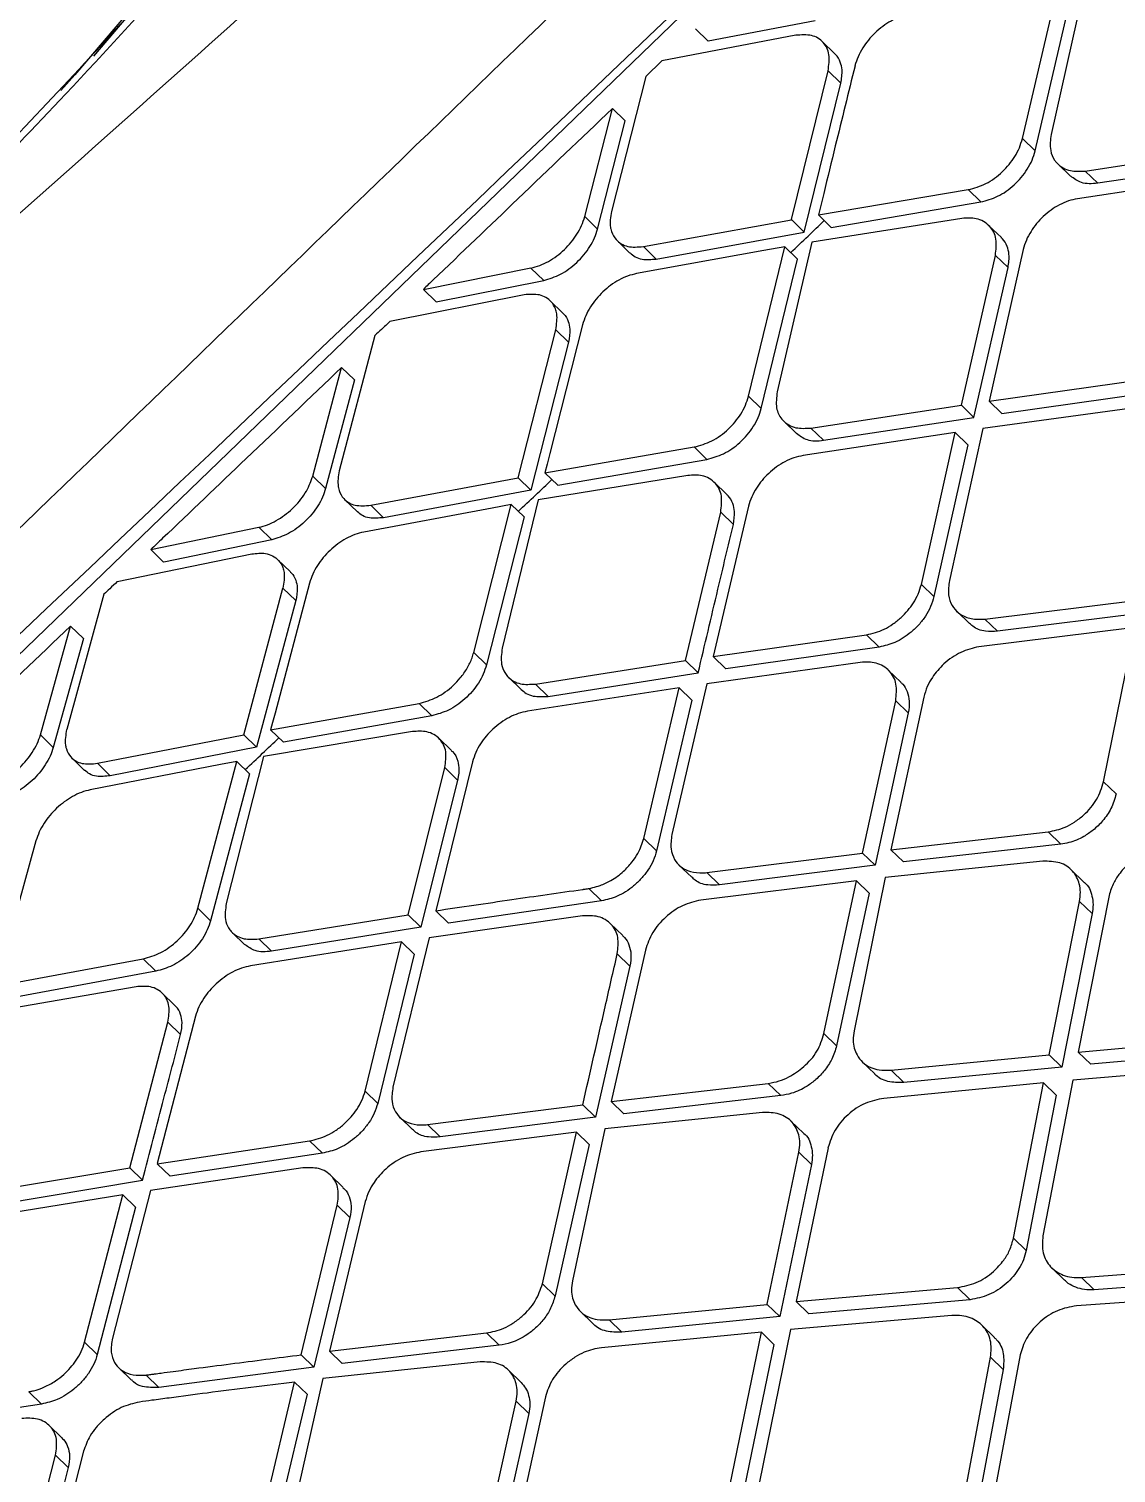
# Model space of a CAD drawing. Extents: x 400 to 501, y 484 to 634.
# Drawn here: x 485.184 to 486.217, y 516.993 to 518.365 of the extents above; entities that cross this region are included whole.
import ezdxf

# ---------------------------------------------------------------- set-up
doc = ezdxf.new("R2010")
doc.units = 0
doc.header["$MEASUREMENT"] = 0
doc.layers.add('DIM', color=3, linetype='Continuous')
doc.layers.add('GEOMETRY', color=3, linetype='Continuous', lineweight=25)

# ---------------------------------------------------------------- blocks, each defined once
blk = doc.blocks.new('2026 GRANDEE')
at = {"layer": 'GEOMETRY', "ltscale": 16}
for p, q in [((34.1549, -79.6437), (36.6245, -77.2602)), ((35.703, -78.5794), (35.7365, -78.4366)), ((35.7623, -78.4322), (35.7302, -78.5754)), ((35.715, -78.5911), (35.7485, -78.4483)), ((35.5062, -78.4674), (35.4045, -78.487)), ((35.4877, -78.4813), (35.3605, -78.5057)), ((35.4045, -78.487), (35.3924, -78.4752)), ((35.5248, -78.4988), (35.5128, -78.4871)), ((35.3605, -78.5057), (35.3452, -78.5204)), ((35.3452, -78.5204), (35.3125, -78.6486)), ((35.4836, -78.6564), (35.5184, -78.515)), ((35.5184, -78.515), (35.5305, -78.5267)), ((35.4957, -78.6682), (35.5305, -78.5267)), ((35.2872, -78.6535), (35.3135, -78.5507)), ((35.2993, -78.6653), (35.3257, -78.5625)), ((35.3135, -78.5507), (35.3257, -78.5625)), ((35.703, -78.5794), (35.715, -78.5911)), ((35.7627, -78.6102), (35.9059, -78.5887)), ((35.7367, -78.6035), (35.7487, -78.6152)), ((35.9179, -78.6004), (35.7747, -78.6219)), ((35.9002, -78.615), (35.7554, -78.6365)), ((35.7627, -78.6102), (35.7747, -78.6219)), ((35.5093, -78.6519), (35.6515, -78.6279)), ((35.6635, -78.6396), (35.6515, -78.6279)), ((35.5213, -78.6637), (35.6635, -78.6396)), ((35.2872, -78.6535), (35.2993, -78.6653)), ((35.3429, -78.682), (35.4836, -78.6565)), ((35.4836, -78.6564), (35.4956, -78.6682)), ((35.6455, -78.6552), (35.503, -78.6777)), ((35.5093, -78.6519), (35.5213, -78.6637)), ((35.355, -78.6938), (35.4957, -78.6682)), ((35.683, -78.6735), (35.6709, -78.6618)), ((35.318, -78.6763), (35.3301, -78.6881)), ((35.4573, -78.6857), (35.3365, -78.7076)), ((35.3429, -78.682), (35.355, -78.6938)), ((35.4428, -78.824), (35.4773, -78.6822)), ((35.4773, -78.6822), (35.4573, -78.6857)), ((35.503, -78.6777), (35.47, -78.8199)), ((35.4773, -78.6822), (35.4894, -78.6939)), ((35.7038, -78.6849), (35.6714, -78.8287)), ((35.4549, -78.8357), (35.4894, -78.6939)), ((35.645, -78.8326), (35.6773, -78.6904)), ((35.6773, -78.6904), (35.6894, -78.702)), ((35.1339, -78.7226), (35.2361, -78.7023)), ((35.146, -78.7344), (35.2482, -78.7141)), ((35.2361, -78.7024), (35.2482, -78.7141)), ((35.657, -78.8442), (35.6894, -78.702)), ((35.2295, -78.7278), (35.102, -78.7531)), ((35.146, -78.7344), (35.1339, -78.7226)), ((35.2665, -78.7452), (35.2543, -78.7334)), ((35.0879, -78.7665), (35.054, -78.8949)), ((35.2239, -78.9015), (35.2597, -78.761)), ((35.2852, -78.7562), (35.2541, -78.8785)), ((35.2597, -78.761), (35.2719, -78.7728)), ((35.2719, -78.7728), (35.236, -78.9132)), ((35.0288, -78.8999), (35.0562, -78.7968)), ((35.0684, -78.8086), (35.0562, -78.7968)), ((35.0684, -78.8086), (35.041, -78.9117)), ((35.6714, -78.8287), (35.8173, -78.8083)), ((35.4428, -78.824), (35.4548, -78.8357)), ((35.6834, -78.8404), (35.8293, -78.8199)), ((35.502, -78.8544), (35.645, -78.8326)), ((35.657, -78.8442), (35.645, -78.8326)), ((35.8117, -78.8347), (35.6655, -78.8549)), ((35.6714, -78.8287), (35.6834, -78.8404)), ((35.4762, -78.8478), (35.4883, -78.8595)), ((35.5141, -78.866), (35.657, -78.8442)), ((35.6391, -78.8587), (35.4946, -78.8805)), ((35.502, -78.8544), (35.5141, -78.866)), ((35.607, -79.0028), (35.6391, -78.8587)), ((35.6655, -78.8549), (35.6336, -78.9992)), ((35.6391, -78.8587), (35.6511, -78.8704)), ((35.2494, -78.8969), (35.3912, -78.8723)), ((35.3912, -78.8723), (35.4032, -78.8841)), ((35.6511, -78.8704), (35.619, -79.0144)), ((35.2615, -78.9086), (35.4032, -78.8841)), ((35.0288, -78.8999), (35.041, -78.9117)), ((35.0839, -78.9277), (35.2239, -78.9015)), ((35.2239, -78.9015), (35.2359, -78.9132)), ((35.385, -78.8994), (35.2429, -78.9224)), ((35.2494, -78.8969), (35.2615, -78.9086)), ((35.4223, -78.9176), (35.4102, -78.9059)), ((35.236, -78.9132), (35.096, -78.9395)), ((35.0591, -78.9222), (35.0713, -78.934)), ((35.1994, -78.9303), (35.0772, -78.9531)), ((35.0839, -78.9277), (35.096, -78.9395)), ((35.1817, -79.0677), (35.2174, -78.927)), ((35.2174, -78.927), (35.1994, -78.9303)), ((35.2429, -78.9224), (35.2088, -79.0635)), ((35.2174, -78.927), (35.2295, -78.9388)), ((35.3829, -79.0753), (35.4164, -78.9342)), ((35.4428, -78.9287), (35.4092, -79.0714)), ((35.4164, -78.9342), (35.4284, -78.9459)), ((35.2295, -78.9388), (35.1938, -79.0794)), ((34.875, -78.9698), (34.9776, -78.9486)), ((34.9898, -78.9604), (34.8872, -78.9816)), ((34.9776, -78.9486), (34.9898, -78.9604)), ((34.843, -79.0002), (34.9709, -78.9739)), ((34.875, -78.9698), (34.8871, -78.9816)), ((35.0076, -78.991), (34.9954, -78.9792)), ((35.0258, -79.0016), (34.9931, -79.1251)), ((35.607, -79.0028), (35.6189, -79.0144)), ((34.8304, -79.0122), (34.7951, -79.1406)), ((34.9634, -79.1458), (35.0005, -79.0065)), ((35.0005, -79.0065), (35.0127, -79.0183)), ((35.0127, -79.0183), (34.9755, -79.1576)), ((35.6406, -79.0284), (35.6526, -79.0401)), ((35.6673, -79.0358), (35.8153, -79.0174)), ((35.8273, -79.029), (35.6793, -79.0474)), ((34.7701, -79.1458), (34.7986, -79.0425)), ((34.7987, -79.0425), (34.8109, -79.0544)), ((35.8099, -79.0439), (35.6616, -79.0621)), ((35.6673, -79.0358), (35.6793, -79.0474)), ((35.7801, -79.1903), (35.8099, -79.0439)), ((34.8109, -79.0544), (34.7823, -79.1577)), ((35.4092, -79.0714), (35.5549, -79.0507)), ((35.5549, -79.0507), (35.5669, -79.0624)), ((35.1817, -79.0677), (35.1938, -79.0794)), ((35.4092, -79.0714), (35.4212, -79.0831)), ((35.5669, -79.0624), (35.4212, -79.0831)), ((35.2403, -79.0975), (35.3829, -79.0753)), ((35.3829, -79.0753), (35.3949, -79.087)), ((35.549, -79.0769), (35.4031, -79.0973)), ((35.5876, -79.0958), (35.5756, -79.0842)), ((35.2147, -79.0911), (35.2268, -79.1028)), ((35.2403, -79.0975), (35.2524, -79.1092)), ((35.2524, -79.1092), (35.3949, -79.087)), ((35.4031, -79.0973), (35.37, -79.2405)), ((35.3768, -79.1012), (35.2327, -79.1234)), ((35.3434, -79.2441), (35.3768, -79.1012)), ((35.3768, -79.1012), (35.3888, -79.1129)), ((35.6094, -79.1099), (35.5781, -79.2549)), ((34.9888, -79.141), (35.1299, -79.1159)), ((35.142, -79.1276), (35.1299, -79.1159)), ((35.3888, -79.1129), (35.3554, -79.2558)), ((35.5511, -79.2581), (35.5826, -79.1133)), ((35.5946, -79.125), (35.5631, -79.2697)), ((35.5826, -79.1133), (35.5946, -79.125)), ((35.142, -79.1276), (35.001, -79.1528)), ((34.7701, -79.1458), (34.7823, -79.1577)), ((34.8243, -79.1728), (34.9634, -79.1458)), ((34.9634, -79.1458), (34.9755, -79.1576)), ((35.1235, -79.1427), (34.9821, -79.1664)), ((34.9888, -79.141), (35.001, -79.1528)), ((35.1606, -79.1607), (35.1485, -79.1489)), ((34.7998, -79.1676), (34.812, -79.1795)), ((34.9755, -79.1576), (34.8364, -79.1847)), ((34.9821, -79.1664), (34.9466, -79.3061)), ((34.9411, -79.174), (34.8174, -79.198)), ((34.8243, -79.1728), (34.8364, -79.1847)), ((34.9197, -79.3105), (34.9567, -79.1711)), ((34.9567, -79.1711), (34.9411, -79.174)), ((34.9567, -79.1711), (34.9688, -79.1829)), ((35.1196, -79.3168), (35.1543, -79.1769)), ((35.1806, -79.1714), (35.1458, -79.3128)), ((35.1543, -79.1769), (35.1664, -79.1887)), ((34.9688, -79.1829), (34.9318, -79.3223)), ((35.1664, -79.1887), (35.1316, -79.3285)), ((35.7801, -79.1903), (35.792, -79.2019)), ((34.7658, -79.2464), (34.7312, -79.3711)), ((35.3434, -79.2441), (35.3554, -79.2558)), ((35.5781, -79.2549), (35.7276, -79.2378)), ((35.7396, -79.2495), (35.5901, -79.2665)), ((35.7276, -79.2378), (35.7396, -79.2495)), ((35.4033, -79.2766), (35.5511, -79.2581)), ((35.5511, -79.2581), (35.5631, -79.2697)), ((35.5781, -79.2549), (35.5901, -79.2665)), ((35.3767, -79.2694), (35.3888, -79.2811)), ((35.4153, -79.2883), (35.4033, -79.2766)), ((35.5631, -79.2697), (35.4153, -79.2883)), ((35.7223, -79.2658), (35.5725, -79.2812)), ((35.7614, -79.2857), (35.7494, -79.274)), ((35.5455, -79.2844), (35.3974, -79.3027)), ((35.5144, -79.4296), (35.5455, -79.2844)), ((35.5725, -79.2812), (35.5431, -79.4269)), ((35.5455, -79.2844), (35.5575, -79.2961)), ((35.3031, -79.3034), (35.1578, -79.3246)), ((35.3031, -79.3034), (35.2911, -79.2918)), ((35.5575, -79.2961), (35.5264, -79.4412)), ((35.7285, -79.4497), (35.7573, -79.304)), ((35.785, -79.2998), (35.7561, -79.4471)), ((35.7573, -79.304), (35.7693, -79.3156)), ((34.9197, -79.3105), (34.9318, -79.3223)), ((34.9776, -79.3396), (35.1196, -79.3168)), ((35.1316, -79.3285), (35.1196, -79.3168)), ((35.285, -79.3177), (35.1395, -79.3386)), ((35.1458, -79.3128), (35.1578, -79.3245)), ((35.7693, -79.3156), (35.7404, -79.4613)), ((35.1316, -79.3286), (34.9897, -79.3513)), ((35.3234, -79.3365), (35.3114, -79.3249)), ((34.9522, -79.3334), (34.9643, -79.3452)), ((35.1132, -79.3425), (34.9696, -79.3652)), ((34.9776, -79.3396), (34.9897, -79.3513)), ((35.0785, -79.4841), (35.1132, -79.3425)), ((35.1395, -79.3386), (35.105, -79.4804)), ((35.1132, -79.3425), (35.1253, -79.3542)), ((34.7275, -79.3845), (34.8677, -79.3585)), ((34.8677, -79.3585), (34.8798, -79.3703)), ((35.1253, -79.3542), (35.0905, -79.4958)), ((35.3449, -79.3502), (35.3123, -79.4939)), ((35.3181, -79.3537), (35.3301, -79.3654)), ((34.8798, -79.3703), (34.7396, -79.3963)), ((35.3301, -79.3654), (35.2973, -79.5088)), ((34.861, -79.385), (34.7205, -79.4095)), ((34.8979, -79.4028), (34.8858, -79.391)), ((34.9174, -79.413), (34.8811, -79.553)), ((34.855, -79.5571), (34.8912, -79.4187)), ((34.8912, -79.4187), (34.9033, -79.4304)), ((35.5144, -79.4296), (35.5264, -79.4412)), ((35.7561, -79.4471), (35.9092, -79.4336)), ((35.5782, -79.4644), (35.7285, -79.4497)), ((35.7285, -79.4497), (35.7404, -79.4613)), ((35.7561, -79.4471), (35.7681, -79.4587)), ((35.9212, -79.4452), (35.7681, -79.4587)), ((35.5507, -79.4562), (35.5627, -79.4678)), ((35.5782, -79.4644), (35.5902, -79.476)), ((35.7404, -79.4613), (35.5902, -79.476)), ((35.9042, -79.4606), (35.7509, -79.4739)), ((35.3123, -79.4939), (35.4616, -79.4768)), ((35.4736, -79.4884), (35.4616, -79.4768)), ((35.7232, -79.4764), (35.5713, -79.4911)), ((35.6945, -79.6239), (35.7232, -79.4764)), ((35.7509, -79.4739), (35.7225, -79.6216)), ((35.7232, -79.4764), (35.7352, -79.488)), ((35.0785, -79.4841), (35.0905, -79.4958)), ((35.3123, -79.4939), (35.3243, -79.5056)), ((35.4736, -79.4884), (35.3243, -79.5056)), ((35.7352, -79.488), (35.7065, -79.6355)), ((35.1114, -79.5089), (35.1235, -79.5207)), ((35.1377, -79.516), (35.2853, -79.4972)), ((35.2973, -79.5088), (35.1498, -79.5277)), ((35.2853, -79.4972), (35.2973, -79.5088)), ((35.4561, -79.5045), (35.3064, -79.52)), ((35.2794, -79.5233), (35.1316, -79.5419)), ((35.1377, -79.516), (35.1498, -79.5277)), ((35.247, -79.6671), (35.2794, -79.5233)), ((35.3064, -79.52), (35.2756, -79.6643)), ((35.2914, -79.5349), (35.2794, -79.5233)), ((35.495, -79.5242), (35.4831, -79.5126)), ((34.8811, -79.5531), (35.0258, -79.5315)), ((35.0258, -79.5315), (35.0379, -79.5432)), ((35.2914, -79.5349), (35.259, -79.6787)), ((35.5184, -79.5381), (35.4881, -79.6841)), ((35.0379, -79.5432), (34.8932, -79.5648)), ((35.4605, -79.6866), (35.4906, -79.5423)), ((35.4906, -79.5423), (35.5026, -79.5539)), ((34.7137, -79.5806), (34.855, -79.5571)), ((34.867, -79.5689), (34.855, -79.5571)), ((35.0195, -79.5572), (34.8745, -79.5785)), ((34.8811, -79.5531), (34.8932, -79.5648)), ((35.0577, -79.5757), (35.0457, -79.5641)), ((35.5026, -79.5539), (35.4724, -79.6983)), ((34.7258, -79.5923), (34.8671, -79.5689)), ((34.8745, -79.5785), (34.8385, -79.7188)), ((34.8484, -79.5826), (34.7055, -79.606)), ((34.8121, -79.7226), (34.8484, -79.5826)), ((34.8484, -79.5826), (34.8604, -79.5943)), ((35.0178, -79.7346), (35.0521, -79.5926)), ((35.0787, -79.5891), (35.0447, -79.7313)), ((35.0521, -79.5926), (35.0641, -79.6043)), ((34.8605, -79.5943), (34.8241, -79.7343)), ((35.0641, -79.6043), (35.0298, -79.7463)), ((35.6945, -79.6239), (35.7065, -79.6355)), ((35.7309, -79.6521), (35.7429, -79.6638)), ((35.7593, -79.6612), (35.9146, -79.6498)), ((35.7593, -79.6612), (35.7713, -79.6729)), ((35.9266, -79.6615), (35.7713, -79.6729)), ((35.247, -79.6671), (35.2589, -79.6787)), ((35.4881, -79.6841), (35.6413, -79.6707)), ((35.6533, -79.6823), (35.6413, -79.6707)), ((35.3103, -79.7014), (35.4605, -79.6867)), ((35.4605, -79.6867), (35.4724, -79.6983)), ((35.4881, -79.6841), (35.5001, -79.6957)), ((35.6533, -79.6823), (35.5001, -79.6957)), ((35.9098, -79.677), (35.7543, -79.6881)), ((35.2829, -79.6933), (35.2949, -79.705)), ((35.3103, -79.7014), (35.3223, -79.7131)), ((35.4724, -79.6983), (35.3223, -79.7131)), ((35.6361, -79.6974), (35.4827, -79.7106)), ((35.0447, -79.7313), (35.1938, -79.7139)), ((35.1938, -79.7139), (35.2058, -79.7256)), ((35.455, -79.7132), (35.3031, -79.7279)), ((35.4249, -79.8593), (35.455, -79.7132)), ((35.4827, -79.7106), (35.4529, -79.857)), ((35.455, -79.7132), (35.467, -79.7248)), ((35.6764, -79.7181), (35.6644, -79.7064)), ((34.8121, -79.7226), (34.8241, -79.7343)), ((35.2058, -79.7256), (35.0567, -79.743)), ((35.467, -79.7248), (35.4369, -79.8709)), ((35.0178, -79.7346), (35.0298, -79.7463)), ((35.188, -79.7414), (35.0385, -79.7572)), ((35.0447, -79.7313), (35.0567, -79.743)), ((35.6448, -79.885), (35.6728, -79.737)), ((35.6728, -79.737), (35.6848, -79.7486)), ((35.7009, -79.7348), (35.6731, -79.8831)), ((34.8445, -79.747), (34.8565, -79.7587)), ((34.8706, -79.7539), (34.8827, -79.7656)), ((35.0298, -79.7463), (34.8826, -79.7656)), ((35.0385, -79.7572), (35.0062, -79.9)), ((35.2268, -79.761), (35.2148, -79.7493)), ((35.6848, -79.7486), (35.6568, -79.8967)), ((34.7712, -79.7814), (34.7591, -79.7697)), ((34.9776, -79.9028), (35.0116, -79.7605)), ((35.0116, -79.7605), (35.0236, -79.7721)), ((34.7712, -79.7814), (34.6271, -79.8037)), ((35.0236, -79.7721), (34.9896, -79.9145)), ((35.1904, -79.9217), (35.222, -79.7787)), ((35.2498, -79.7745), (35.2181, -79.9191)), ((35.222, -79.7787), (35.234, -79.7904)), ((35.234, -79.7904), (35.2024, -79.9333)), ((34.7904, -79.8134), (34.7785, -79.8018)), ((34.7485, -79.9703), (34.7844, -79.8299)), ((34.811, -79.8263), (34.7753, -79.967)), ((34.7844, -79.8299), (34.7965, -79.8417)), ((34.7965, -79.8417), (34.7605, -79.9821))]:
    blk.add_line(p, q, dxfattribs=at)
at = {"layer": 'GEOMETRY', "ltscale": 16, "flags": 128}
for points in [[(34.8207, -78.501), (34.8968, -78.4114), (34.9804, -78.3066), (35.0556, -78.2049), (35.1218, -78.1069), (35.1786, -78.0134), (35.2254, -77.9251), (35.262, -77.8426), (35.2881, -77.7667), (35.3034, -77.6979), (35.3079, -77.6367), (35.3015, -77.5835), (35.2843, -77.5389), (35.2563, -77.503), (35.2373, -77.4878)], [(35.2634, -77.5185), (35.28, -77.5424), (35.2972, -77.5869), (35.3036, -77.6399), (35.2992, -77.7009), (35.2839, -77.7695), (35.2579, -77.8452), (35.2214, -77.9274), (35.1747, -78.0154), (35.1181, -78.1086), (35.0521, -78.2063), (34.9771, -78.3078), (34.8938, -78.4122), (34.8027, -78.5188), (34.7895, -78.5337)], [(35.5143, -78.6315), (35.5115, -78.6429), (35.5093, -78.6519)], [(35.2541, -78.8785), (35.2515, -78.8888), (35.2494, -78.8969)], [(34.9931, -79.1251), (34.9907, -79.134), (34.9888, -79.141)]]:
    blk.add_lwpolyline(points, dxfattribs=at)
at = {"layer": 'GEOMETRY', "ltscale": 16}
for points, knots in [([(39.3344, -73.6754), (39.0943, -73.989), (38.614, -74.6164), (37.8515, -75.526), (37.0585, -76.4108), (36.2329, -77.2665), (35.3771, -78.0921), (34.4922, -78.8851), (33.5825, -79.6476), (32.9551, -80.1279), (32.6415, -80.3679)], [0, 0, 0, 0, 0.124824, 0.249783, 0.374855, 0.499996, 0.625137, 0.750211, 0.875173, 1, 1, 1, 1]), ([(40.1497, -73.709), (40.0127, -73.8419), (39.7344, -74.112), (39.3257, -74.5096), (38.9336, -74.8911), (38.5729, -75.2424), (38.2434, -75.5632), (37.9632, -75.8359), (37.7285, -76.0643), (37.5351, -76.2523), (37.361, -76.4215), (37.2052, -76.5728), (37.0576, -76.7162), (36.8887, -76.8801), (36.6825, -77.0802), (36.4323, -77.3228), (36.1506, -77.5956), (35.8375, -77.8988), (35.4928, -78.2323), (35.1244, -78.5882), (34.7337, -78.9655), (34.3219, -79.3632), (33.8821, -79.7881), (33.4291, -80.2259), (33.123, -80.5224), (32.9727, -80.668)], [0, 0, 0, 0, 0.057285, 0.116397, 0.171134, 0.221513, 0.267531, 0.309184, 0.338855, 0.365836, 0.39013, 0.411737, 0.431012, 0.451894, 0.482374, 0.517226, 0.556449, 0.600044, 0.64801, 0.700352, 0.753718, 0.810985, 0.872139, 0.937203, 1, 1, 1, 1]), ([(33.9905, -79.2891), (34.063, -79.2279), (34.2077, -79.1057), (34.4156, -78.916), (34.6123, -78.726), (34.814, -78.5184), (35.0132, -78.2975), (35.2013, -78.0691), (35.3595, -77.8565), (35.4884, -77.6609), (35.5884, -77.4828), (35.6599, -77.3228), (35.7026, -77.1811), (35.7156, -77.0584), (35.6978, -76.9559), (35.6475, -76.8754), (35.563, -76.8192), (35.4534, -76.7925), (35.3278, -76.79), (35.1944, -76.8057), (35.0421, -76.8401), (34.8722, -76.8938), (34.6866, -76.9666), (34.4876, -77.0583), (34.2779, -77.1678), (34.0601, -77.2941), (33.837, -77.4355), (33.6114, -77.5908), (33.3856, -77.7573), (33.2377, -77.8764), (33.1638, -77.936)], [0, 0, 0, 0, 0.033507, 0.066882, 0.099825, 0.132113, 0.173961, 0.214464, 0.253824, 0.292295, 0.330159, 0.36771, 0.405235, 0.443031, 0.481383, 0.520526, 0.560639, 0.601823, 0.633424, 0.66558, 0.698216, 0.731243, 0.764569, 0.798093, 0.831727, 0.865406, 0.899089, 0.932753, 0.966388, 1, 1, 1, 1]), ([(35.6281, -77.2199), (35.6293, -77.2271), (35.6314, -77.24), (35.6296, -77.2658), (35.6258, -77.2909), (35.6214, -77.3121), (35.6165, -77.332), (35.6111, -77.3516), (35.604, -77.3741), (35.5909, -77.412), (35.5681, -77.4685), (35.5321, -77.5444), (35.4891, -77.6247), (35.4445, -77.7005), (35.3984, -77.7736), (35.3474, -77.8505), (35.2813, -77.9443), (35.1946, -78.0603), (35.0904, -78.1912), (34.9683, -78.3355), (34.8284, -78.4917), (34.6614, -78.6674), (34.4648, -78.8614), (34.2388, -79.071), (34.0741, -79.2105), (33.9887, -79.2829)], [0, 0, 0, 0, 0.0494022, 0.0897405, 0.1211357, 0.1435997, 0.1579362, 0.1721952, 0.1884207, 0.2066253, 0.2490082, 0.2934106, 0.3352353, 0.374484, 0.4040213, 0.436636, 0.4766421, 0.5243552, 0.5802082, 0.6333873, 0.6930188, 0.7594707, 0.8329643, 0.913366, 1, 1, 1, 1]), ([(33.01, -80.682), (33.0104, -80.6816), (33.0139, -80.6784), (33.0253, -80.6677), (33.0659, -80.6295), (33.2177, -80.487), (33.809, -79.9333), (34.9803, -78.8398), (36.0224, -77.837), (36.6226, -77.2594)], [0, 0, 0, 0, 0.000353, 0.002828, 0.009436, 0.033986, 0.128384, 0.498019, 1, 1, 1, 1]), ([(35.5951, -78.4615), (35.5923, -78.4622), (35.5867, -78.4635), (35.5756, -78.4687), (35.5626, -78.4783), (35.5524, -78.4908), (35.5465, -78.5018), (35.5448, -78.5074), (35.5439, -78.5103)], [0, 0, 0, 0, 0.130306, 0.25723, 0.500148, 0.739703, 0.867359, 1, 1, 1, 1]), ([(35.5184, -78.515), (35.5191, -78.5097), (35.5206, -78.4991), (35.5145, -78.4872), (35.5034, -78.4802), (35.4929, -78.4809), (35.4877, -78.4813)], [0, 0, 0, 0, 0.249766, 0.499802, 0.750031, 1, 1, 1, 1]), ([(35.5305, -78.5267), (35.5312, -78.5224), (35.5324, -78.5151), (35.5301, -78.5063), (35.5276, -78.5011), (35.5251, -78.4992), (35.5247, -78.499)], [0, 0, 0, 0, 0.385338, 0.646237, 0.952133, 1, 1, 1, 1]), ([(35.544, -78.5103), (35.5377, -78.5357), (35.5278, -78.576), (35.5179, -78.6165), (35.5143, -78.6315)], [0, 0, 0, 0, 0.6276313, 1, 1, 1, 1]), ([(35.3135, -78.5507), (35.2836, -78.5794), (35.2268, -78.6337), (35.1669, -78.691), (35.137, -78.7196), (35.1339, -78.7226)], [0, 0, 0, 0, 0.5, 0.948214, 1, 1, 1, 1]), ([(35.7302, -78.5754), (35.7296, -78.5807), (35.7286, -78.5898), (35.7323, -78.5982), (35.735, -78.6017), (35.7375, -78.6044), (35.7414, -78.6074), (35.7501, -78.6109), (35.7578, -78.6105), (35.7627, -78.6102)], [0, 0, 0, 0, 0.249161, 0.428558, 0.491856, 0.499315, 0.64023, 0.770796, 1, 1, 1, 1]), ([(35.6515, -78.6279), (35.6572, -78.6264), (35.6684, -78.6233), (35.6844, -78.6115), (35.6946, -78.599), (35.7005, -78.588), (35.7021, -78.5823), (35.703, -78.5794)], [0, 0, 0, 0, 0.25122, 0.499885, 0.739695, 0.867401, 1, 1, 1, 1]), ([(35.6635, -78.6396), (35.6689, -78.6382), (35.6797, -78.6353), (35.6931, -78.6258), (35.7021, -78.6164), (35.7079, -78.6084), (35.7125, -78.5998), (35.7142, -78.594), (35.715, -78.5911)], [0, 0, 0, 0, 0.237949, 0.483213, 0.609344, 0.737488, 0.867691, 1, 1, 1, 1]), ([(35.7747, -78.6219), (35.7719, -78.6221), (35.7664, -78.6227), (35.7569, -78.6211), (35.752, -78.6174), (35.7489, -78.615)], [0, 0, 0, 0, 0.27246, 0.536612, 1, 1, 1, 1]), ([(35.7554, -78.6365), (35.7525, -78.6371), (35.7468, -78.6383), (35.7355, -78.6433), (35.7224, -78.6526), (35.7122, -78.6651), (35.7063, -78.6761), (35.7047, -78.6819), (35.7038, -78.6849)], [0, 0, 0, 0, 0.128939, 0.255483, 0.500432, 0.735236, 0.863987, 1, 1, 1, 1]), ([(35.2361, -78.7024), (35.2388, -78.7017), (35.2443, -78.7003), (35.2554, -78.695), (35.2684, -78.6854), (35.2787, -78.6728), (35.2846, -78.6619), (35.2863, -78.6564), (35.2872, -78.6535)], [0, 0, 0, 0, 0.129008, 0.255478, 0.500117, 0.740833, 0.8682, 1, 1, 1, 1]), ([(35.3125, -78.6486), (35.3117, -78.6539), (35.3108, -78.6598), (35.312, -78.6656), (35.3132, -78.6699), (35.3173, -78.6769), (35.3273, -78.6831), (35.3377, -78.6824), (35.3429, -78.682)], [0, 0, 0, 0, 0.249579, 0.275177, 0.325597, 0.50043, 0.750407, 1, 1, 1, 1]), ([(35.4829, -78.6877), (35.4884, -78.6824), (35.4991, -78.6723), (35.5097, -78.6622), (35.5148, -78.6573)], [0, 0, 0, 0, 0.516491, 1, 1, 1, 1]), ([(35.6773, -78.6904), (35.678, -78.685), (35.6792, -78.6743), (35.6737, -78.6637), (35.6664, -78.658), (35.6578, -78.6545), (35.6503, -78.6549), (35.6455, -78.6552)], [0, 0, 0, 0, 0.249294, 0.498683, 0.644585, 0.776915, 1, 1, 1, 1]), ([(35.2482, -78.7141), (35.2536, -78.7125), (35.2643, -78.7093), (35.2803, -78.6975), (35.2908, -78.6847), (35.2968, -78.6736), (35.2985, -78.6681), (35.2993, -78.6653)], [0, 0, 0, 0, 0.244852, 0.492302, 0.743286, 0.87103, 1, 1, 1, 1]), ([(35.6894, -78.702), (35.69, -78.6977), (35.691, -78.6904), (35.6886, -78.6813), (35.6859, -78.6759), (35.6833, -78.6739), (35.6828, -78.6736)], [0, 0, 0, 0, 0.383577, 0.642419, 0.945467, 1, 1, 1, 1]), ([(35.3302, -78.6879), (35.3317, -78.6893), (35.3349, -78.6921), (35.3431, -78.6948), (35.3504, -78.6942), (35.355, -78.6938)], [0, 0, 0, 0, 0.257837, 0.537399, 1, 1, 1, 1]), ([(35.3365, -78.7076), (35.3336, -78.7083), (35.3281, -78.7096), (35.317, -78.7148), (35.304, -78.7244), (35.2937, -78.7369), (35.2878, -78.7477), (35.286, -78.7534), (35.2852, -78.7562)], [0, 0, 0, 0, 0.130155, 0.257013, 0.500115, 0.739469, 0.867181, 1, 1, 1, 1]), ([(35.2597, -78.761), (35.2605, -78.7557), (35.2616, -78.7485), (35.2592, -78.7399), (35.2548, -78.7327), (35.245, -78.7266), (35.2347, -78.7274), (35.2295, -78.7278)], [0, 0, 0, 0, 0.249482, 0.342738, 0.500385, 0.75038, 1, 1, 1, 1]), ([(35.102, -78.7531), (35.0994, -78.7556), (35.0947, -78.7601), (35.09, -78.7645), (35.0879, -78.7665)], [0, 0, 0, 0, 0.560001, 1, 1, 1, 1]), ([(35.2663, -78.7453), (35.2667, -78.7456), (35.2692, -78.7474), (35.2716, -78.7526), (35.2738, -78.7614), (35.2726, -78.7685), (35.2719, -78.7728)], [0, 0, 0, 0, 0.052095, 0.357717, 0.617815, 1, 1, 1, 1]), ([(35.0562, -78.7968), (35.026, -78.8257), (34.9693, -78.8798), (34.9089, -78.9374), (34.8787, -78.9662), (34.875, -78.9698)], [0, 0, 0, 0, 0.5, 0.938372, 1, 1, 1, 1]), ([(35.3912, -78.8723), (35.3968, -78.8708), (35.408, -78.8677), (35.424, -78.856), (35.4343, -78.8435), (35.4402, -78.8326), (35.4419, -78.8269), (35.4428, -78.824)], [0, 0, 0, 0, 0.251011, 0.499986, 0.738943, 0.866819, 1, 1, 1, 1]), ([(35.47, -78.8199), (35.4694, -78.8252), (35.4682, -78.8351), (35.4722, -78.8433), (35.4766, -78.8484), (35.4808, -78.8516), (35.4894, -78.8551), (35.4971, -78.8546), (35.502, -78.8544)], [0, 0, 0, 0, 0.249179, 0.469215, 0.498974, 0.639487, 0.769974, 1, 1, 1, 1]), ([(35.4032, -78.8841), (35.4085, -78.8826), (35.4193, -78.8798), (35.4326, -78.8703), (35.4417, -78.861), (35.4476, -78.853), (35.4523, -78.8444), (35.454, -78.8386), (35.4549, -78.8357)], [0, 0, 0, 0, 0.23656, 0.481293, 0.607513, 0.736, 0.866811, 1, 1, 1, 1]), ([(35.4885, -78.8593), (35.4915, -78.8616), (35.4964, -78.8654), (35.5058, -78.8668), (35.5113, -78.8663), (35.5141, -78.866)], [0, 0, 0, 0, 0.463904, 0.729147, 1, 1, 1, 1]), ([(35.4946, -78.8805), (35.4917, -78.8811), (35.486, -78.8823), (35.4747, -78.8873), (35.4616, -78.8966), (35.4513, -78.909), (35.4454, -78.9199), (35.4436, -78.9257), (35.4428, -78.9287)], [0, 0, 0, 0, 0.128548, 0.254971, 0.500537, 0.734828, 0.863664, 1, 1, 1, 1]), ([(34.9776, -78.9486), (34.9804, -78.9479), (34.9858, -78.9465), (34.9968, -78.9412), (35.01, -78.9314), (35.0222, -78.9169), (35.027, -78.9054), (35.0287, -78.9004), (35.0288, -78.8999)], [0, 0, 0, 0, 0.129071, 0.255597, 0.500424, 0.749916, 0.973415, 1, 1, 1, 1]), ([(35.054, -78.8949), (35.0531, -78.9001), (35.0522, -78.9055), (35.0531, -78.9104), (35.0533, -78.9117), (35.0544, -78.9158), (35.0584, -78.9227), (35.0683, -78.9289), (35.0787, -78.9281), (35.0839, -78.9277)], [0, 0, 0, 0, 0.249543, 0.257713, 0.272531, 0.322097, 0.500461, 0.75053, 1, 1, 1, 1]), ([(35.2241, -78.9335), (35.2296, -78.9283), (35.2402, -78.9183), (35.2509, -78.9082), (35.256, -78.9033)], [0, 0, 0, 0, 0.514596, 1, 1, 1, 1]), ([(35.4164, -78.9342), (35.417, -78.9289), (35.4184, -78.9183), (35.413, -78.9078), (35.4058, -78.9021), (35.3973, -78.8987), (35.3897, -78.8991), (35.385, -78.8994)], [0, 0, 0, 0, 0.249213, 0.498608, 0.643315, 0.775257, 1, 1, 1, 1]), ([(35.041, -78.9117), (35.0401, -78.9144), (35.0384, -78.92), (35.0338, -78.9283), (35.0281, -78.9362), (35.0191, -78.9457), (35.0058, -78.9556), (34.9951, -78.9588), (34.9898, -78.9604)], [0, 0, 0, 0, 0.129412, 0.257385, 0.384045, 0.509523, 0.756267, 1, 1, 1, 1]), ([(35.4284, -78.9459), (35.4291, -78.9417), (35.4302, -78.9345), (35.4279, -78.9255), (35.4252, -78.9201), (35.4226, -78.918), (35.4222, -78.9177)], [0, 0, 0, 0, 0.371298, 0.633047, 0.945041, 1, 1, 1, 1]), ([(35.096, -78.9395), (35.0914, -78.9399), (35.084, -78.9406), (35.076, -78.9379), (35.0729, -78.9351), (35.0714, -78.9338)], [0, 0, 0, 0, 0.466703, 0.747343, 1, 1, 1, 1]), ([(35.3949, -79.087), (35.4012, -79.0605), (35.4123, -79.0134), (35.4235, -78.9664), (35.4284, -78.9459)], [0, 0, 0, 0, 0.562685, 1, 1, 1, 1]), ([(35.0772, -78.9531), (35.0744, -78.9538), (35.0689, -78.9551), (35.0578, -78.9604), (35.0448, -78.9699), (35.0345, -78.9824), (35.0285, -78.9932), (35.0267, -78.9988), (35.0258, -79.0016)], [0, 0, 0, 0, 0.130048, 0.256843, 0.500038, 0.739257, 0.867023, 1, 1, 1, 1]), ([(34.9709, -78.9739), (34.9753, -78.9734), (34.9826, -78.9726), (34.9909, -78.9755), (34.9968, -78.9799), (35.0002, -78.9856), (35.0025, -78.9941), (35.0013, -79.0013), (35.0005, -79.0065)], [0, 0, 0, 0, 0.216688, 0.350242, 0.500347, 0.660005, 0.750458, 1, 1, 1, 1]), ([(34.843, -79.0002), (34.8407, -79.0024), (34.8365, -79.0065), (34.8322, -79.0105), (34.8304, -79.0122)], [0, 0, 0, 0, 0.560001, 1, 1, 1, 1]), ([(35.0074, -78.9912), (35.0078, -78.9915), (35.0103, -78.9933), (35.0127, -78.9984), (35.0147, -79.0071), (35.0134, -79.0141), (35.0127, -79.0183)], [0, 0, 0, 0, 0.05316, 0.360558, 0.621067, 1, 1, 1, 1]), ([(35.5549, -79.0507), (35.5605, -79.0494), (35.569, -79.0473), (35.5802, -79.0406), (35.5901, -79.0327), (35.5984, -79.0228), (35.6044, -79.0118), (35.6061, -79.0059), (35.607, -79.0028)], [0, 0, 0, 0, 0.244737, 0.371339, 0.500424, 0.731274, 0.861019, 1, 1, 1, 1]), ([(35.6336, -78.9992), (35.633, -79.0038), (35.6319, -79.0126), (35.6357, -79.0229), (35.6415, -79.0298), (35.6496, -79.0346), (35.6582, -79.0363), (35.665, -79.0359), (35.6673, -79.0358)], [0, 0, 0, 0, 0.212542, 0.4002, 0.562904, 0.700598, 0.90018, 1, 1, 1, 1]), ([(35.619, -79.0144), (35.618, -79.0176), (35.6163, -79.0239), (35.6112, -79.033), (35.6049, -79.0412), (35.5954, -79.0503), (35.5823, -79.0588), (35.5719, -79.0612), (35.5669, -79.0624)], [0, 0, 0, 0, 0.14388, 0.282402, 0.415579, 0.543425, 0.78213, 1, 1, 1, 1]), ([(34.7987, -79.0425), (34.7682, -79.0715), (34.7179, -79.1194), (34.6568, -79.1775), (34.6263, -79.2065), (34.6156, -79.2167)], [0, 0, 0, 0, 0.5000003, 0.8243338, 1, 1, 1, 1]), ([(35.6793, -79.0474), (35.6754, -79.0476), (35.6666, -79.048), (35.6577, -79.0448), (35.6538, -79.0408), (35.6528, -79.0399)], [0, 0, 0, 0, 0.368966, 0.842092, 1, 1, 1, 1]), ([(35.1299, -79.1159), (35.1355, -79.1143), (35.1467, -79.1112), (35.1602, -79.1012), (35.1696, -79.0914), (35.1759, -79.0825), (35.1797, -79.0741), (35.1812, -79.0693), (35.1817, -79.0677)], [0, 0, 0, 0, 0.250671, 0.49954, 0.623608, 0.771, 0.922894, 1, 1, 1, 1]), ([(35.2088, -79.0635), (35.2081, -79.0687), (35.207, -79.0774), (35.2104, -79.0857), (35.2143, -79.0911), (35.2192, -79.0949), (35.2278, -79.0983), (35.2354, -79.0978), (35.2403, -79.0975)], [0, 0, 0, 0, 0.248975, 0.413113, 0.49921, 0.639527, 0.769904, 1, 1, 1, 1]), ([(35.6616, -79.0621), (35.6559, -79.0635), (35.6443, -79.0662), (35.6285, -79.0773), (35.6183, -79.0893), (35.6121, -79.1003), (35.6103, -79.1066), (35.6094, -79.1099)], [0, 0, 0, 0, 0.24857, 0.499632, 0.716873, 0.850307, 1, 1, 1, 1]), ([(35.1938, -79.0794), (35.1929, -79.0823), (35.1911, -79.0881), (35.1864, -79.0966), (35.1804, -79.1046), (35.1713, -79.1139), (35.158, -79.1233), (35.1472, -79.1262), (35.142, -79.1276)], [0, 0, 0, 0, 0.134021, 0.265398, 0.394196, 0.520489, 0.764708, 1, 1, 1, 1]), ([(35.5826, -79.1133), (35.5832, -79.1079), (35.5843, -79.0971), (35.5785, -79.0862), (35.5711, -79.0803), (35.5622, -79.0764), (35.5542, -79.0767), (35.549, -79.0769)], [0, 0, 0, 0, 0.249464, 0.498817, 0.634636, 0.763603, 1, 1, 1, 1]), ([(35.5874, -79.0959), (35.588, -79.0965), (35.5908, -79.0987), (35.5938, -79.1047), (35.5962, -79.1139), (35.5951, -79.1212), (35.5946, -79.125)], [0, 0, 0, 0, 0.087316, 0.365204, 0.669443, 1, 1, 1, 1]), ([(35.2269, -79.1027), (35.2284, -79.104), (35.2316, -79.1068), (35.2399, -79.1099), (35.2475, -79.1095), (35.2524, -79.1092)], [0, 0, 0, 0, 0.245327, 0.518426, 1, 1, 1, 1]), ([(35.2327, -79.1234), (35.2298, -79.124), (35.2242, -79.1252), (35.2128, -79.1302), (35.1997, -79.1395), (35.1893, -79.1518), (35.1833, -79.1627), (35.1815, -79.1684), (35.1806, -79.1714)], [0, 0, 0, 0, 0.12828, 0.254608, 0.500577, 0.734599, 0.863482, 1, 1, 1, 1]), ([(34.7188, -79.1945), (34.7215, -79.1938), (34.7269, -79.1923), (34.7379, -79.187), (34.7509, -79.1774), (34.7612, -79.1649), (34.7673, -79.1541), (34.7691, -79.1486), (34.7701, -79.1458)], [0, 0, 0, 0, 0.129002, 0.255413, 0.499995, 0.740156, 0.867685, 1, 1, 1, 1]), ([(34.795, -79.1406), (34.7941, -79.1458), (34.7932, -79.1512), (34.7939, -79.156), (34.7942, -79.1572), (34.7952, -79.1613), (34.7991, -79.1681), (34.8088, -79.1742), (34.8191, -79.1733), (34.8243, -79.1728)], [0, 0, 0, 0, 0.249532, 0.256966, 0.271259, 0.320418, 0.500517, 0.750657, 1, 1, 1, 1]), ([(34.9646, -79.1788), (34.9701, -79.1736), (34.9808, -79.1636), (34.9914, -79.1535), (34.9966, -79.1486)], [0, 0, 0, 0, 0.5132, 1, 1, 1, 1]), ([(35.1543, -79.1769), (35.155, -79.1717), (35.1565, -79.1612), (35.1512, -79.1509), (35.1442, -79.1453), (35.1357, -79.1419), (35.1282, -79.1424), (35.1235, -79.1427)], [0, 0, 0, 0, 0.249122, 0.498538, 0.642582, 0.774313, 1, 1, 1, 1]), ([(34.7823, -79.1577), (34.7814, -79.1604), (34.7796, -79.1659), (34.7749, -79.1742), (34.7692, -79.1821), (34.7602, -79.1916), (34.7469, -79.2014), (34.7363, -79.2047), (34.731, -79.2064)], [0, 0, 0, 0, 0.129731, 0.257874, 0.384583, 0.510017, 0.756512, 1, 1, 1, 1]), ([(35.1604, -79.1608), (35.1608, -79.1611), (35.1639, -79.1634), (35.1667, -79.1697), (35.1679, -79.178), (35.1674, -79.1843), (35.1666, -79.1875), (35.1664, -79.1887)], [0, 0, 0, 0, 0.052464, 0.42561, 0.708154, 0.899705, 1, 1, 1, 1]), ([(34.8364, -79.1847), (34.8319, -79.1851), (34.8245, -79.1859), (34.8166, -79.1833), (34.8136, -79.1806), (34.8121, -79.1793)], [0, 0, 0, 0, 0.467457, 0.748229, 1, 1, 1, 1]), ([(35.7276, -79.2378), (35.733, -79.2368), (35.7414, -79.235), (35.7527, -79.2287), (35.7636, -79.2205), (35.7747, -79.2073), (35.7783, -79.196), (35.7801, -79.1903)], [0, 0, 0, 0, 0.227872, 0.358926, 0.501082, 0.750487, 1, 1, 1, 1]), ([(34.8174, -79.198), (34.8146, -79.1987), (34.8091, -79.2001), (34.798, -79.2054), (34.785, -79.2149), (34.7747, -79.2273), (34.7686, -79.2381), (34.7668, -79.2436), (34.7658, -79.2464)], [0, 0, 0, 0, 0.129831, 0.256526, 0.500002, 0.739087, 0.866889, 1, 1, 1, 1]), ([(35.7921, -79.2019), (35.7907, -79.2066), (35.7881, -79.2155), (35.7799, -79.2273), (35.7709, -79.2361), (35.7601, -79.2435), (35.7494, -79.248), (35.7421, -79.2491), (35.7396, -79.2495)], [0, 0, 0, 0, 0.206381, 0.389639, 0.549713, 0.68655, 0.889699, 1, 1, 1, 1]), ([(35.2911, -79.2918), (35.2923, -79.2915), (35.2957, -79.2907), (35.3029, -79.2887), (35.3131, -79.284), (35.3236, -79.2764), (35.332, -79.2672), (35.3393, -79.2566), (35.3418, -79.2489), (35.3434, -79.2441)], [0, 0, 0, 0, 0.057973, 0.16072, 0.308406, 0.500933, 0.649928, 0.782895, 1, 1, 1, 1]), ([(35.37, -79.2405), (35.3694, -79.2451), (35.3683, -79.2538), (35.3719, -79.264), (35.3776, -79.2708), (35.3856, -79.2755), (35.3936, -79.277), (35.4001, -79.2768), (35.4024, -79.2767), (35.4033, -79.2766)], [0, 0, 0, 0, 0.213068, 0.401091, 0.564001, 0.701741, 0.900956, 0.963029, 1, 1, 1, 1]), ([(35.3554, -79.2558), (35.3545, -79.259), (35.3527, -79.2652), (35.3475, -79.2743), (35.3411, -79.2824), (35.3317, -79.2914), (35.3185, -79.2999), (35.3081, -79.3023), (35.3031, -79.3034)], [0, 0, 0, 0, 0.144201, 0.282939, 0.416232, 0.544101, 0.782602, 1, 1, 1, 1]), ([(35.8376, -79.2524), (35.8322, -79.2534), (35.8238, -79.2551), (35.8124, -79.2613), (35.803, -79.2685), (35.7949, -79.2775), (35.7882, -79.2883), (35.7862, -79.2957), (35.785, -79.2998)], [0, 0, 0, 0, 0.226957, 0.357915, 0.50015, 0.675928, 0.817966, 1, 1, 1, 1]), ([(35.7573, -79.304), (35.7577, -79.3011), (35.7585, -79.2953), (35.757, -79.285), (35.7514, -79.2743), (35.7391, -79.266), (35.7279, -79.2659), (35.7223, -79.2658)], [0, 0, 0, 0, 0.133166, 0.261119, 0.500361, 0.749179, 1, 1, 1, 1]), ([(35.4153, -79.2883), (35.4115, -79.2885), (35.4027, -79.289), (35.3938, -79.2858), (35.39, -79.2819), (35.389, -79.2809)], [0, 0, 0, 0, 0.366501, 0.838893, 1, 1, 1, 1]), ([(35.7613, -79.2858), (35.7615, -79.2859), (35.766, -79.2886), (35.7688, -79.2966), (35.7705, -79.3069), (35.7697, -79.3127), (35.7693, -79.3156)], [0, 0, 0, 0, 0.024617, 0.504026, 0.750229, 1, 1, 1, 1]), ([(35.1458, -79.3128), (35.1698, -79.3093), (35.2161, -79.3024), (35.263, -79.2957), (35.2859, -79.2925), (35.2863, -79.2924), (35.2879, -79.2922), (35.2894, -79.292), (35.2909, -79.2918), (35.291, -79.2918), (35.2911, -79.2918), (35.2911, -79.2918)], [0, 0, 0, 0, 0.497337, 0.959979, 0.966034, 0.96817, 0.968424, 0.997889, 0.999404, 0.999937, 1, 1, 1, 1]), ([(35.3974, -79.3027), (35.3916, -79.3041), (35.38, -79.3068), (35.3636, -79.3184), (35.3506, -79.3335), (35.3468, -79.3446), (35.3448, -79.3502)], [0, 0, 0, 0, 0.248801, 0.500444, 0.747806, 1, 1, 1, 1]), ([(34.8677, -79.3585), (34.8733, -79.3569), (34.8844, -79.3538), (34.9004, -79.342), (34.9109, -79.3297), (34.917, -79.3189), (34.9188, -79.3134), (34.9197, -79.3105)], [0, 0, 0, 0, 0.250944, 0.500105, 0.737872, 0.865987, 1, 1, 1, 1]), ([(34.9466, -79.3061), (34.9459, -79.3113), (34.9447, -79.3199), (34.9479, -79.3281), (34.9518, -79.3334), (34.9566, -79.3371), (34.965, -79.3404), (34.9727, -79.3399), (34.9776, -79.3396)], [0, 0, 0, 0, 0.248896, 0.411669, 0.499165, 0.639518, 0.769908, 1, 1, 1, 1]), ([(35.3181, -79.3537), (35.3187, -79.3483), (35.32, -79.3376), (35.3143, -79.3269), (35.307, -79.3211), (35.2982, -79.3173), (35.2902, -79.3175), (35.285, -79.3177)], [0, 0, 0, 0, 0.249407, 0.498774, 0.634356, 0.763247, 1, 1, 1, 1]), ([(34.9318, -79.3223), (34.9309, -79.3251), (34.929, -79.3308), (34.9242, -79.3394), (34.9182, -79.3473), (34.909, -79.3566), (34.8957, -79.3659), (34.885, -79.3688), (34.8798, -79.3703)], [0, 0, 0, 0, 0.134483, 0.266149, 0.395084, 0.521379, 0.765284, 1, 1, 1, 1]), ([(34.9897, -79.3513), (34.9869, -79.3516), (34.9814, -79.3522), (34.9721, -79.3508), (34.9674, -79.3472), (34.9645, -79.345)], [0, 0, 0, 0, 0.271772, 0.536302, 1, 1, 1, 1]), ([(35.3232, -79.3366), (35.3239, -79.3372), (35.3265, -79.3394), (35.3295, -79.3453), (35.3318, -79.3544), (35.3307, -79.3616), (35.3301, -79.3654)], [0, 0, 0, 0, 0.089179, 0.366663, 0.67028, 1, 1, 1, 1]), ([(35.2853, -79.4972), (35.2924, -79.4661), (35.3033, -79.4183), (35.3143, -79.3705), (35.3181, -79.3537)], [0, 0, 0, 0, 0.648968, 1, 1, 1, 1]), ([(34.9696, -79.3652), (34.9668, -79.3659), (34.9612, -79.3671), (34.9499, -79.3721), (34.9367, -79.3814), (34.9263, -79.3936), (34.9202, -79.4044), (34.9183, -79.4101), (34.9174, -79.413)], [0, 0, 0, 0, 0.128135, 0.254413, 0.500649, 0.734513, 0.863403, 1, 1, 1, 1]), ([(34.8912, -79.4187), (34.892, -79.4135), (34.8935, -79.4031), (34.8885, -79.3929), (34.8815, -79.3875), (34.8732, -79.3842), (34.8657, -79.3847), (34.861, -79.385)], [0, 0, 0, 0, 0.249059, 0.498513, 0.642232, 0.773853, 1, 1, 1, 1]), ([(34.9033, -79.4304), (34.904, -79.4265), (34.9053, -79.4196), (34.9033, -79.4107), (34.9008, -79.4053), (34.8981, -79.4033), (34.8977, -79.403)], [0, 0, 0, 0, 0.354138, 0.619814, 0.944075, 1, 1, 1, 1]), ([(35.5431, -79.4269), (35.5426, -79.4298), (35.5419, -79.4356), (35.543, -79.4433), (35.5459, -79.4505), (35.551, -79.4571), (35.5583, -79.4618), (35.5674, -79.4645), (35.5743, -79.4644), (35.5782, -79.4644)], [0, 0, 0, 0, 0.135944, 0.26276, 0.380451, 0.534589, 0.696874, 0.828606, 1, 1, 1, 1]), ([(34.8671, -79.5689), (34.8738, -79.5429), (34.8859, -79.4967), (34.898, -79.4506), (34.9033, -79.4304)], [0, 0, 0, 0, 0.562536, 1, 1, 1, 1]), ([(35.4616, -79.4768), (35.465, -79.4762), (35.4716, -79.475), (35.4832, -79.47), (35.4963, -79.461), (35.5091, -79.4466), (35.5126, -79.4352), (35.5144, -79.4296)], [0, 0, 0, 0, 0.148678, 0.281896, 0.501171, 0.750736, 1, 1, 1, 1]), ([(35.5264, -79.4412), (35.5252, -79.4454), (35.5228, -79.4534), (35.5156, -79.4644), (35.5074, -79.473), (35.4969, -79.4809), (35.4853, -79.4864), (35.4769, -79.4878), (35.4736, -79.4884)], [0, 0, 0, 0, 0.187052, 0.356463, 0.508203, 0.642242, 0.856373, 1, 1, 1, 1]), ([(35.5902, -79.476), (35.5851, -79.476), (35.5746, -79.4759), (35.5657, -79.4715), (35.5628, -79.4679), (35.5627, -79.4678)], [0, 0, 0, 0, 0.4815757, 0.9903632, 1, 1, 1, 1]), ([(35.105, -79.4804), (35.1043, -79.4849), (35.1031, -79.4936), (35.1067, -79.5037), (35.1123, -79.5104), (35.1203, -79.515), (35.1282, -79.5164), (35.1346, -79.5162), (35.1369, -79.5161), (35.1377, -79.516)], [0, 0, 0, 0, 0.213897, 0.402506, 0.565758, 0.703599, 0.902305, 0.963787, 1, 1, 1, 1]), ([(35.0258, -79.5315), (35.0315, -79.5301), (35.04, -79.528), (35.0512, -79.5214), (35.0612, -79.5136), (35.0696, -79.5038), (35.0758, -79.493), (35.0776, -79.4871), (35.0785, -79.4841)], [0, 0, 0, 0, 0.245187, 0.37169, 0.500496, 0.730145, 0.860157, 1, 1, 1, 1]), ([(35.0905, -79.4958), (35.0896, -79.4989), (35.0877, -79.5051), (35.0824, -79.5141), (35.076, -79.5222), (35.0665, -79.5311), (35.0533, -79.5396), (35.0429, -79.542), (35.0379, -79.5432)], [0, 0, 0, 0, 0.144135, 0.282807, 0.416041, 0.543868, 0.782378, 1, 1, 1, 1]), ([(35.4906, -79.5423), (35.4911, -79.5393), (35.4919, -79.5335), (35.4905, -79.5234), (35.4849, -79.5128), (35.4727, -79.5047), (35.4616, -79.5045), (35.4561, -79.5045)], [0, 0, 0, 0, 0.136053, 0.264957, 0.500346, 0.751098, 1, 1, 1, 1]), ([(35.1498, -79.5277), (35.146, -79.5279), (35.1374, -79.5284), (35.1285, -79.5253), (35.1247, -79.5215), (35.1237, -79.5205)], [0, 0, 0, 0, 0.3613338, 0.8320959, 1, 1, 1, 1]), ([(35.495, -79.5243), (35.4951, -79.5243), (35.4994, -79.5268), (35.5022, -79.5346), (35.5039, -79.545), (35.503, -79.5509), (35.5026, -79.5539)], [0, 0, 0, 0, 0.006052, 0.48993, 0.741984, 1, 1, 1, 1]), ([(35.1316, -79.5419), (35.1258, -79.5432), (35.1143, -79.546), (35.0983, -79.5571), (35.0879, -79.569), (35.0816, -79.5797), (35.0797, -79.5859), (35.0787, -79.5891)], [0, 0, 0, 0, 0.248288, 0.499742, 0.720058, 0.85268, 1, 1, 1, 1]), ([(35.0521, -79.5926), (35.0528, -79.5873), (35.0541, -79.5767), (35.0486, -79.5661), (35.0414, -79.5604), (35.0327, -79.5566), (35.0247, -79.5569), (35.0195, -79.5572)], [0, 0, 0, 0, 0.249373, 0.498756, 0.634458, 0.763387, 1, 1, 1, 1]), ([(35.0575, -79.5759), (35.0581, -79.5764), (35.0608, -79.5786), (35.0637, -79.5844), (35.0659, -79.5934), (35.0647, -79.6006), (35.0641, -79.6043)], [0, 0, 0, 0, 0.086151, 0.364204, 0.66883, 1, 1, 1, 1]), ([(35.6413, -79.6707), (35.6473, -79.6695), (35.6593, -79.6673), (35.6748, -79.657), (35.685, -79.6457), (35.6916, -79.6349), (35.6935, -79.6277), (35.6945, -79.6239)], [0, 0, 0, 0, 0.249693, 0.499384, 0.685785, 0.831493, 1, 1, 1, 1]), ([(35.7225, -79.6216), (35.7221, -79.6272), (35.7213, -79.6384), (35.7288, -79.6516), (35.7394, -79.6586), (35.7499, -79.6614), (35.7562, -79.6613), (35.7593, -79.6612)], [0, 0, 0, 0, 0.251604, 0.499109, 0.733106, 0.862559, 1, 1, 1, 1]), ([(35.7065, -79.6355), (35.7058, -79.6385), (35.7043, -79.6443), (35.6986, -79.6554), (35.6881, -79.6677), (35.6714, -79.6788), (35.6593, -79.6812), (35.6533, -79.6823)], [0, 0, 0, 0, 0.13137, 0.258098, 0.496636, 0.748214, 1, 1, 1, 1]), ([(35.1938, -79.7139), (35.1993, -79.7128), (35.2078, -79.711), (35.2193, -79.7047), (35.23, -79.6966), (35.2413, -79.6838), (35.2451, -79.6726), (35.247, -79.6671)], [0, 0, 0, 0, 0.234792, 0.364126, 0.501109, 0.750409, 1, 1, 1, 1]), ([(35.2756, -79.6643), (35.2751, -79.6673), (35.2743, -79.6731), (35.2754, -79.6807), (35.2782, -79.6879), (35.2832, -79.6943), (35.2905, -79.6989), (35.2995, -79.7016), (35.3064, -79.7015), (35.3103, -79.7014)], [0, 0, 0, 0, 0.138233, 0.265443, 0.381633, 0.535939, 0.699684, 0.83166, 1, 1, 1, 1]), ([(35.7713, -79.6729), (35.7682, -79.6729), (35.762, -79.673), (35.7536, -79.6708), (35.7472, -79.6677), (35.7442, -79.6647), (35.7431, -79.6636)], [0, 0, 0, 0, 0.2836749, 0.5613069, 0.8329383, 1, 1, 1, 1]), ([(35.259, -79.6787), (35.2578, -79.6827), (35.2555, -79.6902), (35.2488, -79.7006), (35.241, -79.7091), (35.2306, -79.7172), (35.2185, -79.7233), (35.2096, -79.7249), (35.2058, -79.7256)], [0, 0, 0, 0, 0.1760307, 0.3375517, 0.4845444, 0.6169933, 0.8373862, 1, 1, 1, 1]), ([(35.7543, -79.6881), (35.7483, -79.6892), (35.7362, -79.6914), (35.7217, -79.701), (35.7124, -79.7107), (35.7049, -79.7213), (35.7025, -79.7295), (35.701, -79.7348)], [0, 0, 0, 0, 0.249789, 0.499433, 0.638658, 0.768648, 1, 1, 1, 1]), ([(35.6728, -79.737), (35.6732, -79.7314), (35.674, -79.7202), (35.6665, -79.7069), (35.6559, -79.6999), (35.6454, -79.6972), (35.6392, -79.6974), (35.6361, -79.6974)], [0, 0, 0, 0, 0.248866, 0.499118, 0.73443, 0.863554, 1, 1, 1, 1]), ([(35.3223, -79.7131), (35.3173, -79.7131), (35.307, -79.7131), (35.2981, -79.7088), (35.2952, -79.7052), (35.295, -79.705)], [0, 0, 0, 0, 0.468881, 0.973444, 1, 1, 1, 1]), ([(34.7591, -79.7697), (34.7596, -79.7696), (34.761, -79.7693), (34.766, -79.7683), (34.7741, -79.7655), (34.7839, -79.76), (34.7946, -79.7517), (34.803, -79.7421), (34.8092, -79.7314), (34.8111, -79.7256), (34.8121, -79.7226)], [0, 0, 0, 0, 0.023496, 0.067617, 0.217897, 0.374718, 0.501134, 0.730622, 0.860431, 1, 1, 1, 1]), ([(34.8384, -79.7188), (34.8377, -79.7234), (34.8364, -79.7319), (34.8399, -79.742), (34.8455, -79.7486), (34.8534, -79.753), (34.8612, -79.7543), (34.8675, -79.754), (34.8698, -79.7539), (34.8706, -79.7539)], [0, 0, 0, 0, 0.214957, 0.404316, 0.568008, 0.705981, 0.904043, 0.964768, 1, 1, 1, 1]), ([(35.3031, -79.7279), (35.2976, -79.7289), (35.289, -79.7306), (35.2775, -79.7369), (35.2667, -79.745), (35.2554, -79.7578), (35.2516, -79.769), (35.2498, -79.7745)], [0, 0, 0, 0, 0.233999, 0.363526, 0.501006, 0.750381, 1, 1, 1, 1]), ([(35.6762, -79.7182), (35.677, -79.7189), (35.6814, -79.7228), (35.686, -79.733), (35.6852, -79.7435), (35.6848, -79.7486)], [0, 0, 0, 0, 0.100962, 0.563668, 1, 1, 1, 1]), ([(34.8241, -79.7343), (34.8231, -79.7374), (34.8212, -79.7435), (34.8159, -79.7524), (34.8095, -79.7604), (34.7999, -79.7694), (34.7866, -79.7778), (34.7762, -79.7803), (34.7712, -79.7814)], [0, 0, 0, 0, 0.143912, 0.282398, 0.415494, 0.543246, 0.781844, 1, 1, 1, 1]), ([(34.8706, -79.7539), (34.8711, -79.7538), (34.8719, -79.7537), (34.8734, -79.7535), (34.8756, -79.7532), (34.8795, -79.7527), (34.8866, -79.7517), (34.8991, -79.75), (34.921, -79.7471), (34.9615, -79.7418), (34.9954, -79.7375), (35.0178, -79.7346)], [0, 0, 0, 0, 0.009627, 0.017122, 0.030527, 0.054598, 0.097631, 0.174534, 0.31114, 0.545497, 1, 1, 1, 1]), ([(35.222, -79.7787), (35.2225, -79.7757), (35.2234, -79.7699), (35.222, -79.7599), (35.2166, -79.7495), (35.2046, -79.7415), (35.1935, -79.7414), (35.188, -79.7414)], [0, 0, 0, 0, 0.139149, 0.269077, 0.500345, 0.75256, 1, 1, 1, 1]), ([(34.8827, -79.7656), (34.8773, -79.7657), (34.8682, -79.7658), (34.8597, -79.7623), (34.8574, -79.7591), (34.8569, -79.7583)], [0, 0, 0, 0, 0.521971, 0.89404, 1, 1, 1, 1]), ([(35.0116, -79.7605), (34.9839, -79.7639), (34.944, -79.7689), (34.8989, -79.7748), (34.8775, -79.7777), (34.8681, -79.7789), (34.8642, -79.7795)], [0, 0, 0, 0, 0.562396, 0.807691, 0.91936, 1, 1, 1, 1]), ([(35.2267, -79.761), (35.2283, -79.7627), (35.2314, -79.7662), (35.2342, -79.7732), (35.2354, -79.7814), (35.2345, -79.7873), (35.234, -79.7904)], [0, 0, 0, 0, 0.23018, 0.478731, 0.735329, 1, 1, 1, 1]), ([(34.8642, -79.7795), (34.8584, -79.7808), (34.8468, -79.7836), (34.8326, -79.7935), (34.8231, -79.8032), (34.8156, -79.8136), (34.8128, -79.8214), (34.811, -79.8263)], [0, 0, 0, 0, 0.249819, 0.499714, 0.640297, 0.770669, 1, 1, 1, 1]), ([(34.7844, -79.8299), (34.7852, -79.8247), (34.7866, -79.8142), (34.7813, -79.8038), (34.7742, -79.7982), (34.7656, -79.7945), (34.7576, -79.7949), (34.7525, -79.7951)], [0, 0, 0, 0, 0.249352, 0.498762, 0.63472, 0.763724, 1, 1, 1, 1]), ([(34.7903, -79.8136), (34.7908, -79.8141), (34.7934, -79.8162), (34.7963, -79.8219), (34.7984, -79.8308), (34.7971, -79.8379), (34.7965, -79.8417)], [0, 0, 0, 0, 0.080648, 0.359751, 0.666212, 1, 1, 1, 1])]:
    blk.add_open_spline(points, degree=3, knots=knots, dxfattribs=at)
blk.add_open_spline([(35.5713, -79.4911), (35.5653, -79.4922), (35.5534, -79.4946), (35.5368, -79.5059), (35.5238, -79.5211), (35.5202, -79.5324), (35.5183, -79.5381)], degree=3, dxfattribs=at)

msp = doc.modelspace()

# ---------------------------------------------------------------- block references
at = {"layer": 'DIM'}
msp.add_blockref('2026 GRANDEE', (450.4248, 596.8403), dxfattribs=at)

doc.saveas('drawing.dxf')
